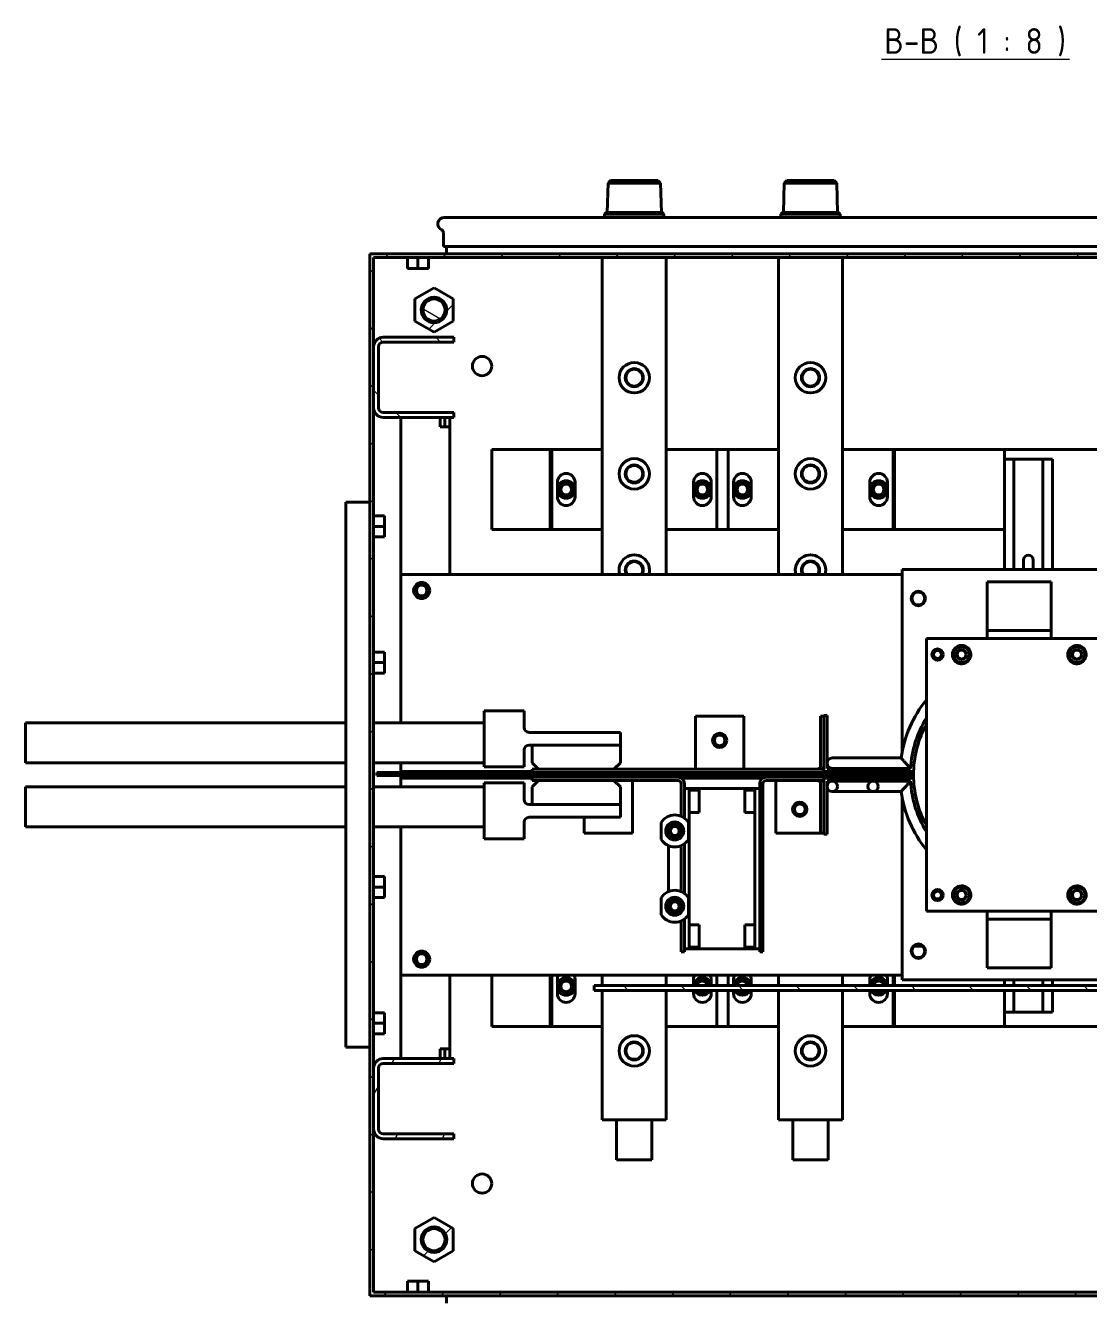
# Model space of a CAD drawing. Header units: inches. Extents: x 6934 to 18973, y 4254 to 7629.
# Drawn here: x 13614 to 14278, y 5897 to 6692 of the extents above; entities that cross this region are included whole.
import ezdxf

# ---------------------------------------------------------------- set-up
doc = ezdxf.new("R2010")
doc.units = ezdxf.units.IN
doc.header["$MEASUREMENT"] = 0
doc.layers.add('POWER SUPPLY CASE INLINER1$0$가시적인 것(ISO)', color=3, linetype='Continuous', lineweight=40, true_color=0x00ff00)
doc.layers.add('POWER SUPPLY CASE INLINER1$0$기호(ISO)', color=5, linetype='Continuous', lineweight=25, true_color=0x0000ff)
doc.layers.add('POWER SUPPLY CASE INLINER1$0$해치(ISO)', color=7, linetype='Continuous', lineweight=18)
doc.styles.add('POWER SUPPLY CASE INLINER1$0$텍스트 스타일466', font='isocp.shx')

# ---------------------------------------------------------------- blocks, each defined once
blk = doc.blocks.new('POWER SUPPLY CASE INLINER1')
at = {"layer": 'POWER SUPPLY CASE INLINER1$0$해치(ISO)'}
h = blk.add_hatch(dxfattribs=at)
h.set_pattern_fill('ANSI31', color=256, scale=203.2, style=0)
h.paths.add_polyline_path([(2020.8, 1645.01), (2820.8, 1645.01), (2820.8, 2295.01), (2020.8, 2295.01)])
h.paths.add_polyline_path([(2818.5, 2292.71), (2818.5, 1647.31), (2023.1, 1647.31), (2023.1, 1749.01), (2023.1, 1787.01), (2023.1, 2199.01), (2023.1, 2237.01), (2023.1, 2292.71)], flags=0)
h = blk.add_hatch(dxfattribs=at)
h.set_pattern_fill('ANSI31', color=256, scale=203.2, style=0)
h.paths.add_polyline_path([(2072.8, 1686.94), (2060.8, 1693.87), (2048.8, 1686.94), (2048.8, 1673.08), (2060.8, 1666.16), (2072.8, 1673.08)])
edge = h.paths.add_edge_path(flags=0)
edge.add_ellipse((2060.8, 1680.01), major_axis=(6.92, 0), ratio=1, start_angle=0, end_angle=360)
h.paths.add_polyline_path([(2780.8, 2273.87), (2768.8, 2266.94), (2768.8, 2253.08), (2780.8, 2246.16), (2792.8, 2253.08), (2792.8, 2266.94)])
edge = h.paths.add_edge_path(flags=0)
edge.add_ellipse((2780.8, 2260.01), major_axis=(6.92, 0), ratio=1, start_angle=0, end_angle=360)
h.paths.add_polyline_path([(2792.8, 1686.94), (2780.8, 1693.87), (2768.8, 1686.94), (2768.8, 1673.08), (2780.8, 1666.16), (2792.8, 1673.08)])
edge = h.paths.add_edge_path(flags=0)
edge.add_ellipse((2780.8, 1680.01), major_axis=(6.92, 0), ratio=1, start_angle=0, end_angle=360)
h.paths.add_polyline_path([(2060.8, 2273.87), (2048.8, 2266.94), (2048.8, 2253.08), (2060.8, 2246.16), (2072.8, 2253.08), (2072.8, 2266.94)])
edge = h.paths.add_edge_path(flags=0)
edge.add_ellipse((2060.8, 2260.01), major_axis=(6.92, 0), ratio=1, start_angle=0, end_angle=360)
h = blk.add_hatch(dxfattribs=at)
h.set_pattern_fill('ANSI31', color=256, scale=203.2, angle=105.0002, style=0)
edge = h.paths.add_edge_path()
edge.add_ellipse((2060.8, 2260.01), major_axis=(8, 0), ratio=1, start_angle=0, end_angle=360)
h = blk.add_hatch(dxfattribs=at)
h.set_pattern_fill('ANSI31', color=256, scale=203.2, angle=90, style=0)
edge = h.paths.add_edge_path()
edge.add_line((2073.1, 2240.01), (2073.1, 2243.01))
edge.add_line((2073.1, 2243.01), (2029.1, 2243.01))
edge.add_ellipse((2029.1, 2237.01), major_axis=(0, 6), ratio=1, start_angle=0, end_angle=90)
edge.add_line((2023.1, 2237.01), (2023.1, 2199.01))
edge.add_ellipse((2029.1, 2199.01), major_axis=(-6, 0), ratio=1, start_angle=0, end_angle=90)
edge.add_line((2029.1, 2193.01), (2073.1, 2193.01))
edge.add_line((2073.1, 2193.01), (2073.1, 2196.01))
edge.add_line((2073.1, 2196.01), (2029.1, 2196.01))
edge.add_ellipse((2029.1, 2199.01), major_axis=(0, -3), ratio=1, start_angle=270, end_angle=360, ccw=False)
edge.add_line((2026.1, 2199.01), (2026.1, 2237.01))
edge.add_ellipse((2029.1, 2237.01), major_axis=(-3, 0), ratio=1, start_angle=270, end_angle=360, ccw=False)
edge.add_line((2029.1, 2240.01), (2073.1, 2240.01))
h = blk.add_hatch(dxfattribs=at)
h.set_pattern_fill('ANSI31', color=256, scale=203.2, angle=90, style=0)
h.paths.add_polyline_path([(2160.8, 1838.51), (2160.8, 1835.51), (2580.8, 1835.51), (2580.8, 1838.51)])
h = blk.add_hatch(dxfattribs=at)
h.set_pattern_fill('ANSI31', color=256, scale=203.2, angle=15, style=0)
edge = h.paths.add_edge_path()
edge.add_line((2073.1, 1790.01), (2073.1, 1793.01))
edge.add_line((2073.1, 1793.01), (2029.1, 1793.01))
edge.add_ellipse((2029.1, 1787.01), major_axis=(0, 6), ratio=1, start_angle=0, end_angle=90)
edge.add_line((2023.1, 1787.01), (2023.1, 1749.01))
edge.add_ellipse((2029.1, 1749.01), major_axis=(-6, 0), ratio=1, start_angle=0, end_angle=90)
edge.add_line((2029.1, 1743.01), (2073.1, 1743.01))
edge.add_line((2073.1, 1743.01), (2073.1, 1746.01))
edge.add_line((2073.1, 1746.01), (2029.1, 1746.01))
edge.add_ellipse((2029.1, 1749.01), major_axis=(0, -3), ratio=1, start_angle=270, end_angle=360, ccw=False)
edge.add_line((2026.1, 1749.01), (2026.1, 1787.01))
edge.add_ellipse((2029.1, 1787.01), major_axis=(-3, 0), ratio=1, start_angle=270, end_angle=360, ccw=False)
edge.add_line((2029.1, 1790.01), (2073.1, 1790.01))
h = blk.add_hatch(dxfattribs=at)
h.set_pattern_fill('ANSI31', color=256, scale=203.2, angle=90, style=0)
edge = h.paths.add_edge_path()
edge.add_ellipse((2060.8, 1680.01), major_axis=(8, 0), ratio=1, start_angle=0, end_angle=360)
at = {"layer": 'POWER SUPPLY CASE INLINER1$0$가시적인 것(ISO)'}
for p, q in [((2169.45, 2339.21), (2168.9, 2320.76)), ((2171, 2340.76), (2169.45, 2339.21)), ((2169.45, 2339.21), (2202.15, 2339.21)), ((2171, 2340.76), (2200.6, 2340.76)), ((2200.6, 2340.76), (2202.15, 2339.21)), ((2202.15, 2339.21), (2202.7, 2320.76)), ((2279.45, 2339.21), (2278.9, 2320.76)), ((2281, 2340.76), (2279.45, 2339.21)), ((2279.45, 2339.21), (2312.15, 2339.21)), ((2281, 2340.76), (2310.6, 2340.76)), ((2310.6, 2340.76), (2312.15, 2339.21)), ((2312.15, 2339.21), (2312.7, 2320.76)), ((2067.15, 2317.71), (2774.45, 2317.71)), ((2168.3, 2320.76), (2167.3, 2319.76)), ((2204.3, 2319.76), (2167.3, 2319.76)), ((2167.3, 2317.71), (2167.3, 2319.76)), ((2168.3, 2320.76), (2203.3, 2320.76)), ((2203.3, 2320.76), (2204.3, 2319.76)), ((2204.3, 2317.71), (2204.3, 2319.76)), ((2278.3, 2320.76), (2277.3, 2319.76)), ((2314.3, 2319.76), (2277.3, 2319.76)), ((2277.3, 2317.71), (2277.3, 2319.76)), ((2278.3, 2320.76), (2313.3, 2320.76)), ((2313.3, 2320.76), (2314.3, 2319.76)), ((2314.3, 2317.71), (2314.3, 2319.76)), ((2066.65, 2308.26), (2066.65, 2299.71)), ((2066.65, 2299.71), (2774.95, 2299.71)), ((2068.5, 2295.01), (2068.5, 2299.71)), ((2820.8, 2295.01), (2020.8, 2295.01)), ((2020.8, 2295.01), (2020.8, 1645.01)), ((2023.1, 1647.31), (2023.1, 2292.71)), ((2023.1, 2292.71), (2818.5, 2292.71)), ((2044.3, 2292.71), (2044.3, 2285.91)), ((2050.8, 2292.71), (2050.8, 2285.91)), ((2057.3, 2292.71), (2057.3, 2285.91)), ((2165.8, 2292.71), (2165.8, 2095.01)), ((2205.8, 2292.71), (2205.8, 2095.01)), ((2275.8, 2292.71), (2275.8, 2095.01)), ((2315.8, 2292.71), (2315.8, 2095.01)), ((2044.3, 2285.91), (2050.8, 2285.91)), ((2050.8, 2285.91), (2057.3, 2285.91)), ((2060.8, 2273.87), (2048.8, 2266.94)), ((2072.8, 2266.94), (2060.8, 2273.87)), ((2048.8, 2266.94), (2048.8, 2253.08)), ((2072.8, 2253.08), (2072.8, 2266.94)), ((2048.8, 2253.08), (2060.8, 2246.16)), ((2060.8, 2246.16), (2072.8, 2253.08)), ((2073.1, 2243.01), (2029.1, 2243.01)), ((2073.1, 2240.01), (2073.1, 2243.01)), ((2023.1, 2237.01), (2023.1, 2199.01)), ((2026.1, 2199.01), (2026.1, 2237.01)), ((2029.1, 2240.01), (2073.1, 2240.01)), ((2073.1, 2196.01), (2029.1, 2196.01)), ((2073.1, 2193.01), (2073.1, 2196.01)), ((2029.1, 2193.01), (2073.1, 2193.01)), ((2040.1, 2193.01), (2040.1, 2187.01)), ((2040.1, 2095.01), (2040.1, 2187.01)), ((2064.6, 2187.01), (2064.6, 2193.01)), ((2064.6, 2187.01), (2070.6, 2187.01)), ((2067.6, 2187.01), (2067.6, 2193.01)), ((2070.6, 2193.01), (2070.6, 2187.01)), ((2070.6, 2187.01), (2070.6, 2095.01)), ((2096.8, 2173.01), (2133.3, 2173.01)), ((2096.8, 2173.01), (2096.8, 2129.01)), ((2133.3, 2123.01), (2133.3, 2173.01)), ((2133.3, 2173.01), (2134.3, 2173.01)), ((2165.8, 2173.01), (2134.3, 2173.01)), ((2134.3, 2173.01), (2134.3, 2123.01)), ((2237.3, 2173.01), (2205.8, 2173.01)), ((2237.3, 2173.01), (2244.3, 2173.01)), ((2237.3, 2123.01), (2237.3, 2173.01)), ((2275.8, 2173.01), (2244.3, 2173.01)), ((2244.3, 2173.01), (2244.3, 2123.01)), ((2347.3, 2173.01), (2315.8, 2173.01)), ((2347.3, 2173.01), (2348.3, 2173.01)), ((2347.3, 2123.01), (2347.3, 2173.01)), ((2348.3, 2173.01), (2416.8, 2173.01)), ((2348.3, 2173.01), (2348.3, 2123.01)), ((2416.8, 2173.01), (2416.8, 2167.01)), ((2608.6, 2173.01), (2416.8, 2173.01)), ((2422.8, 2167.01), (2416.8, 2167.01)), ((2416.8, 2098.01), (2416.8, 2167.01)), ((2440.8, 2167.01), (2422.8, 2167.01)), ((2422.8, 2098.01), (2422.8, 2167.01)), ((2446.8, 2167.01), (2440.8, 2167.01)), ((2440.8, 2098.01), (2440.8, 2167.01)), ((2446.8, 2098.01), (2446.8, 2167.01)), ((2137.8, 2143.51), (2137.8, 2152.51)), ((2148.8, 2152.51), (2148.8, 2143.51)), ((2222.8, 2143.51), (2222.8, 2152.51)), ((2233.8, 2152.51), (2233.8, 2143.51)), ((2247.8, 2143.51), (2247.8, 2152.51)), ((2258.8, 2152.51), (2258.8, 2143.51)), ((2332.8, 2143.51), (2332.8, 2152.51)), ((2343.8, 2152.51), (2343.8, 2143.51)), ((2005.8, 1800.01), (2005.8, 2140.01)), ((2005.8, 2140.01), (2020.8, 2140.01)), ((2023.1, 2131.51), (2029.9, 2131.51)), ((2029.9, 2125.01), (2029.9, 2131.51)), ((2023.1, 2125.01), (2029.9, 2125.01)), ((2029.9, 2118.51), (2029.9, 2125.01)), ((2096.8, 2123.01), (2096.8, 2129.01)), ((2133.3, 2123.01), (2096.8, 2123.01)), ((2134.3, 2123.01), (2133.3, 2123.01)), ((2134.3, 2123.01), (2165.8, 2123.01)), ((2205.8, 2123.01), (2237.3, 2123.01)), ((2244.3, 2123.01), (2237.3, 2123.01)), ((2244.3, 2123.01), (2275.8, 2123.01)), ((2315.8, 2123.01), (2347.3, 2123.01)), ((2348.3, 2123.01), (2347.3, 2123.01)), ((2416.8, 2123.01), (2348.3, 2123.01)), ((2023.1, 2118.51), (2029.9, 2118.51)), ((2428.8, 2098.01), (2428.8, 2104.01)), ((2434.8, 2104.01), (2434.8, 2098.01)), ((2040.1, 2095.01), (2040.1, 2002.51)), ((2353.1, 2095.01), (2040.1, 2095.01)), ((2353.1, 2098.01), (2353.1, 1984.89)), ((2499.1, 2098.01), (2353.1, 2098.01)), ((2406.1, 2075.51), (2406.1, 2090.51)), ((2446.1, 2090.51), (2406.1, 2090.51)), ((2446.1, 2090.51), (2446.1, 2075.51)), ((2406.1, 2060.01), (2406.1, 2075.51)), ((2446.1, 2075.51), (2446.1, 2060.01)), ((2446.1, 2060.01), (2406.1, 2060.01)), ((2406.1, 2060.01), (2406.1, 2055.01)), ((2446.1, 2055.01), (2446.1, 2060.01)), ((2484.1, 2055.01), (2368.1, 2055.01)), ((2368.1, 2055.01), (2368.1, 1885.01)), ((2023.1, 2046.51), (2029.9, 2046.51)), ((2029.9, 2040.01), (2029.9, 2046.51)), ((2384.77, 2042.85), (2385.2, 2043.05)), ((2456.77, 2042.85), (2457.2, 2043.05)), ((2023.1, 2040.01), (2029.9, 2040.01)), ((2029.9, 2033.51), (2029.9, 2040.01)), ((2385.57, 2042.62), (2385, 2042.35)), ((2385.61, 2042.58), (2385.03, 2042.3)), ((2457.57, 2042.62), (2457, 2042.35)), ((2457.61, 2042.58), (2457.03, 2042.3)), ((2023.1, 2033.51), (2029.9, 2033.51)), ((2117.1, 2010.01), (2092.1, 2010.01)), ((2092.1, 2010.01), (2092.1, 1975.01)), ((2117.1, 1999.51), (2117.1, 2010.01)), ((2224.1, 2006.51), (2224.1, 1975.51)), ((2254.1, 2006.51), (2224.1, 2006.51)), ((2254.1, 2006.51), (2254.1, 1975.51)), ((2302.1, 2006.51), (2302.1, 1975.51)), ((2302.1, 2006.51), (2304.1, 2006.51)), ((2304.1, 2007.01), (2304.1, 2006.51)), ((2306.1, 2007.01), (2304.1, 2007.01)), ((2304.1, 1975.51), (2304.1, 2006.51)), ((2306.1, 1974.01), (2306.1, 2007.01)), ((1805.8, 2002.51), (1805.8, 1977.51)), ((1805.8, 2002.51), (2005.8, 2002.51)), ((2023.1, 2002.51), (2092.1, 2002.51)), ((2177.1, 1996.51), (2120.1, 1996.51)), ((2177.1, 1988.51), (2177.1, 1996.51)), ((2120.1, 1988.51), (2122.1, 1988.51)), ((2122.1, 1988.51), (2177.1, 1988.51)), ((2122.1, 1977.51), (2122.1, 1988.51)), ((2177.1, 1988.51), (2177.1, 1977.51)), ((2117.1, 1975.01), (2117.1, 1985.51)), ((2352.35, 1980.51), (2309.35, 1980.51)), ((1805.8, 1977.51), (2005.8, 1977.51)), ((2023.1, 1977.51), (2092.1, 1977.51)), ((2025.13, 1971.51), (2360.13, 1971.51)), ((2025.13, 1971.51), (2025.13, 1969.51)), ((2040.1, 1977.51), (2040.1, 1972.01)), ((2040.1, 1971.51), (2040.1, 1972.01)), ((2040.1, 1972.01), (2122.1, 1972.01)), ((2092.1, 1975.01), (2117.1, 1975.01)), ((2126.1, 1973.51), (2122.1, 1977.51)), ((2122.1, 1973.51), (2304.1, 1973.51)), ((2122.1, 1973.51), (2122.1, 1971.51)), ((2177.1, 1977.51), (2173.1, 1973.51)), ((2224.1, 1975.51), (2224.1, 1973.51)), ((2254.1, 1975.51), (2254.1, 1973.51)), ((2304.1, 1975.51), (2304.1, 1973.51)), ((2304.1, 1973.51), (2304.1, 1971.51)), ((2304.1, 1972.01), (2360.13, 1972.01)), ((2358.22, 1974.01), (2306.1, 1974.01)), ((2360.13, 1969.51), (2360.13, 1971.51)), ((2360.13, 1969.51), (2025.13, 1969.51)), ((2040.1, 1968.01), (2040.1, 1969.51)), ((2122.1, 1968.01), (2040.1, 1968.01)), ((2040.1, 1968.01), (2040.1, 1962.51)), ((2092.1, 1965.01), (2092.1, 1930.01)), ((2117.1, 1965.01), (2092.1, 1965.01)), ((2117.1, 1954.51), (2117.1, 1965.01)), ((2213.1, 1968.51), (2122.1, 1968.51)), ((2122.1, 1966.51), (2122.1, 1968.51)), ((2213.1, 1966.51), (2122.1, 1966.51)), ((2122.1, 1962.51), (2126.1, 1966.51)), ((2173.1, 1966.51), (2177.1, 1962.51)), ((2184.6, 1964.51), (2184.6, 1966.51)), ((2184.6, 1933.51), (2184.6, 1964.51)), ((2266.17, 1968.01), (2215.04, 1968.01)), ((2215.1, 1944.18), (2215.1, 1964.51)), ((2217.1, 1943.01), (2217.1, 1964.51)), ((2264.1, 1964.51), (2264.1, 1859.51)), ((2266.1, 1859.51), (2266.1, 1964.51)), ((2304.1, 1968.51), (2268.1, 1968.51)), ((2268.1, 1966.51), (2304.1, 1966.51)), ((2274.1, 1964.51), (2274.1, 1966.51)), ((2274.1, 1933.51), (2274.1, 1964.51)), ((2302.1, 1933.51), (2302.1, 1964.51)), ((2304.1, 1966.51), (2304.1, 1968.51)), ((2360.13, 1968.01), (2304.1, 1968.01)), ((2304.1, 1966.51), (2304.1, 1964.51)), ((2304.1, 1933.51), (2304.1, 1964.51)), ((2306.1, 1966.01), (2309.35, 1966.01)), ((2306.1, 1962.76), (2306.1, 1966.01)), ((2309.35, 1966.01), (2334.85, 1966.01)), ((2334.85, 1966.01), (2358.22, 1966.01)), ((1805.8, 1962.51), (1805.8, 1937.51)), ((1805.8, 1962.51), (2005.8, 1962.51)), ((2023.1, 1962.51), (2092.1, 1962.51)), ((2122.1, 1951.51), (2122.1, 1962.51)), ((2177.1, 1962.51), (2177.1, 1951.51)), ((2220.1, 1961.51), (2217.1, 1961.51)), ((2261.1, 1961.51), (2220.1, 1961.51)), ((2220.1, 1961.51), (2220.1, 1861.51)), ((2220.1, 1960.51), (2226.3, 1960.51)), ((2226.3, 1960.51), (2226.3, 1946.51)), ((2254.9, 1946.51), (2254.9, 1960.51)), ((2261.1, 1960.51), (2254.9, 1960.51)), ((2261.1, 1961.51), (2261.1, 1861.51)), ((2261.1, 1961.51), (2264.1, 1961.51)), ((2306.1, 1933.01), (2306.1, 1962.76)), ((2334.85, 1959.51), (2309.35, 1959.51)), ((2334.85, 1959.51), (2352.35, 1959.51)), ((2122.1, 1951.51), (2120.1, 1951.51)), ((2177.1, 1951.51), (2122.1, 1951.51)), ((2177.1, 1943.51), (2177.1, 1951.51)), ((2353.1, 1955.14), (2353.1, 1842.01)), ((2117.1, 1930.01), (2117.1, 1940.51)), ((2120.1, 1943.51), (2177.1, 1943.51)), ((2154.6, 1933.51), (2154.6, 1943.51)), ((2202.6, 1940.28), (2202.6, 1929.74)), ((2219.6, 1929.74), (2219.6, 1940.28)), ((2220.1, 1946.51), (2226.3, 1946.51)), ((2261.1, 1946.51), (2254.9, 1946.51)), ((1805.8, 1937.51), (2005.8, 1937.51)), ((2023.1, 1937.51), (2092.1, 1937.51)), ((2040.1, 1937.51), (2040.1, 1845.01)), ((2154.6, 1933.51), (2184.6, 1933.51)), ((2207.1, 1935.01), (2207.1, 1933.58)), ((2215.1, 1935.01), (2215.1, 1936.45)), ((2215.1, 1933.58), (2215.1, 1935.01)), ((2274.1, 1933.51), (2302.1, 1933.51)), ((2302.1, 1933.51), (2304.1, 1933.51)), ((2304.1, 1933.51), (2304.1, 1933.01)), ((2304.1, 1933.01), (2306.1, 1933.01)), ((2092.1, 1930.01), (2117.1, 1930.01)), ((2207.1, 1925.85), (2207.1, 1897.18)), ((2215.1, 1897.18), (2215.1, 1925.85)), ((2217.1, 1896.01), (2217.1, 1927.01)), ((2023.1, 1906.51), (2029.9, 1906.51)), ((2023.1, 1900.01), (2029.9, 1900.01)), ((2029.9, 1900.01), (2029.9, 1906.51)), ((2029.9, 1893.51), (2029.9, 1900.01)), ((2023.1, 1893.51), (2029.9, 1893.51)), ((2202.6, 1893.28), (2202.6, 1882.74)), ((2219.6, 1882.74), (2219.6, 1893.28)), ((2384.77, 1892.85), (2385.2, 1893.05)), ((2385.57, 1892.62), (2385, 1892.35)), ((2385.61, 1892.58), (2385.03, 1892.3)), ((2456.77, 1892.85), (2457.2, 1893.05)), ((2457.57, 1892.62), (2457, 1892.35)), ((2457.61, 1892.58), (2457.03, 1892.3)), ((2207.1, 1889.45), (2207.1, 1888.01)), ((2215.1, 1888.01), (2215.1, 1889.45)), ((2215.1, 1886.58), (2215.1, 1888.01)), ((2368.1, 1885.01), (2484.1, 1885.01)), ((2406.1, 1885.01), (2406.1, 1880.01)), ((2446.1, 1880.01), (2446.1, 1885.01)), ((2215.1, 1859.51), (2215.1, 1878.85)), ((2217.1, 1859.51), (2217.1, 1880.01)), ((2220.1, 1876.51), (2226.3, 1876.51)), ((2226.3, 1876.51), (2226.3, 1862.51)), ((2254.9, 1862.51), (2254.9, 1876.51)), ((2261.1, 1876.51), (2254.9, 1876.51)), ((2406.1, 1864.51), (2406.1, 1880.01)), ((2406.1, 1880.01), (2446.1, 1880.01)), ((2446.1, 1880.01), (2446.1, 1864.51)), ((2220.1, 1861.51), (2217.1, 1861.51)), ((2220.1, 1862.51), (2226.3, 1862.51)), ((2261.1, 1861.51), (2220.1, 1861.51)), ((2261.1, 1862.51), (2254.9, 1862.51)), ((2261.1, 1861.51), (2264.1, 1861.51)), ((2365.75, 1863.01), (2360.46, 1863.01)), ((2406.1, 1849.51), (2406.1, 1864.51)), ((2446.1, 1864.51), (2446.1, 1849.51)), ((2215.1, 1859.51), (2217.1, 1859.51)), ((2266.1, 1859.51), (2264.1, 1859.51)), ((2040.1, 1799.01), (2040.1, 1845.01)), ((2040.1, 1845.01), (2353.1, 1845.01)), ((2070.6, 1845.01), (2070.6, 1799.01)), ((2096.8, 1813.01), (2096.8, 1845.01)), ((2133.3, 1813.01), (2133.3, 1845.01)), ((2134.3, 1845.01), (2134.3, 1813.01)), ((2165.8, 1845.01), (2165.8, 1838.51)), ((2205.8, 1845.01), (2205.8, 1838.51)), ((2237.3, 1838.51), (2237.3, 1845.01)), ((2244.3, 1845.01), (2244.3, 1838.51)), ((2275.8, 1845.01), (2275.8, 1838.51)), ((2315.8, 1845.01), (2315.8, 1838.51)), ((2347.3, 1838.51), (2347.3, 1845.01)), ((2348.3, 1845.01), (2348.3, 1838.51)), ((2406.1, 1849.51), (2446.1, 1849.51)), ((2137.8, 1833.51), (2137.8, 1842.51)), ((2148.8, 1842.51), (2148.8, 1833.51)), ((2160.8, 1838.51), (2160.8, 1835.51)), ((2580.8, 1838.51), (2160.8, 1838.51)), ((2222.8, 1838.51), (2222.8, 1842.51)), ((2233.8, 1842.51), (2233.8, 1838.51)), ((2247.8, 1838.51), (2247.8, 1842.51)), ((2258.8, 1842.51), (2258.8, 1838.51)), ((2332.8, 1838.51), (2332.8, 1842.51)), ((2343.8, 1842.51), (2343.8, 1838.51)), ((2353.1, 1842.01), (2499.1, 1842.01)), ((2416.8, 1838.51), (2416.8, 1842.01)), ((2422.8, 1838.51), (2422.8, 1842.01)), ((2440.8, 1838.51), (2440.8, 1842.01)), ((2446.8, 1838.51), (2446.8, 1842.01)), ((2160.8, 1835.51), (2580.8, 1835.51)), ((2165.8, 1835.51), (2165.8, 1754.76)), ((2205.8, 1835.51), (2205.8, 1754.76)), ((2222.8, 1833.51), (2222.8, 1835.51)), ((2233.8, 1835.51), (2233.8, 1833.51)), ((2237.3, 1813.01), (2237.3, 1835.51)), ((2244.3, 1835.51), (2244.3, 1813.01)), ((2247.8, 1833.51), (2247.8, 1835.51)), ((2258.8, 1835.51), (2258.8, 1833.51)), ((2275.8, 1835.51), (2275.8, 1754.76)), ((2315.8, 1835.51), (2315.8, 1754.76)), ((2332.8, 1833.51), (2332.8, 1835.51)), ((2343.8, 1835.51), (2343.8, 1833.51)), ((2347.3, 1813.01), (2347.3, 1835.51)), ((2348.3, 1835.51), (2348.3, 1813.01)), ((2416.8, 1822.01), (2416.8, 1835.51)), ((2422.8, 1822.01), (2422.8, 1835.51)), ((2440.8, 1822.01), (2440.8, 1835.51)), ((2446.8, 1822.01), (2446.8, 1835.51)), ((2023.1, 1821.51), (2029.9, 1821.51)), ((2029.9, 1815.01), (2029.9, 1821.51)), ((2416.8, 1822.01), (2416.8, 1813.01)), ((2416.8, 1822.01), (2422.8, 1822.01)), ((2422.8, 1822.01), (2440.8, 1822.01)), ((2440.8, 1822.01), (2446.8, 1822.01)), ((2023.1, 1815.01), (2029.9, 1815.01)), ((2029.9, 1808.51), (2029.9, 1815.01)), ((2096.8, 1813.01), (2133.3, 1813.01)), ((2134.3, 1813.01), (2133.3, 1813.01)), ((2134.3, 1813.01), (2165.8, 1813.01)), ((2205.8, 1813.01), (2237.3, 1813.01)), ((2244.3, 1813.01), (2237.3, 1813.01)), ((2244.3, 1813.01), (2275.8, 1813.01)), ((2315.8, 1813.01), (2347.3, 1813.01)), ((2348.3, 1813.01), (2347.3, 1813.01)), ((2348.3, 1813.01), (2416.8, 1813.01)), ((2416.8, 1813.01), (2608.6, 1813.01)), ((2023.1, 1808.51), (2029.9, 1808.51)), ((2005.8, 1800.01), (2020.8, 1800.01)), ((2040.1, 1799.01), (2040.1, 1793.01)), ((2064.6, 1793.01), (2064.6, 1799.01)), ((2070.6, 1799.01), (2064.6, 1799.01)), ((2067.6, 1793.01), (2067.6, 1799.01)), ((2070.6, 1799.01), (2070.6, 1793.01)), ((2073.1, 1793.01), (2029.1, 1793.01)), ((2029.1, 1790.01), (2073.1, 1790.01)), ((2073.1, 1790.01), (2073.1, 1793.01)), ((2023.1, 1787.01), (2023.1, 1749.01)), ((2026.1, 1749.01), (2026.1, 1787.01)), ((2165.8, 1754.76), (2168.8, 1754.76)), ((2202.8, 1754.76), (2168.8, 1754.76)), ((2174.8, 1754.76), (2174.8, 1729.76)), ((2196.8, 1754.76), (2196.8, 1729.76)), ((2202.8, 1754.76), (2205.8, 1754.76)), ((2275.8, 1754.76), (2278.8, 1754.76)), ((2312.8, 1754.76), (2278.8, 1754.76)), ((2284.8, 1754.76), (2284.8, 1729.76)), ((2306.8, 1754.76), (2306.8, 1729.76)), ((2312.8, 1754.76), (2315.8, 1754.76)), ((2073.1, 1746.01), (2029.1, 1746.01)), ((2029.1, 1743.01), (2073.1, 1743.01)), ((2073.1, 1743.01), (2073.1, 1746.01)), ((2174.8, 1729.76), (2196.8, 1729.76)), ((2284.8, 1729.76), (2306.8, 1729.76)), ((2060.8, 1693.87), (2048.8, 1686.94)), ((2072.8, 1686.94), (2060.8, 1693.87)), ((2048.8, 1686.94), (2048.8, 1673.08)), ((2072.8, 1673.08), (2072.8, 1686.94)), ((2048.8, 1673.08), (2060.8, 1666.16)), ((2060.8, 1666.16), (2072.8, 1673.08)), ((2050.8, 1654.11), (2044.3, 1654.11)), ((2044.3, 1647.31), (2044.3, 1654.11)), ((2057.3, 1654.11), (2050.8, 1654.11)), ((2050.8, 1647.31), (2050.8, 1654.11)), ((2057.3, 1647.31), (2057.3, 1654.11)), ((2818.5, 1647.31), (2023.1, 1647.31)), ((2020.8, 1645.01), (2820.8, 1645.01)), ((2068.5, 1645.01), (2068.5, 1640.31))]:
    blk.add_line(p, q, dxfattribs=at)
for centre, radius in [((2060.8, 2260.01), 8), ((2060.8, 2260.01), 6.92), ((2090.8, 2225.01), 6), ((2185.8, 2217.76), 9.5), ((2295.8, 2217.76), 9.5), ((2185.8, 2217.76), 5.64), ((2185.8, 2217.76), 5.29), ((2185.8, 2217.76), 5.25), ((2295.8, 2217.76), 5.64), ((2295.8, 2217.76), 5.29), ((2295.8, 2217.76), 5.25), ((2185.8, 2157.76), 9.5), ((2185.8, 2157.76), 5.64), ((2185.8, 2157.76), 5.29), ((2185.8, 2157.76), 5.25), ((2295.8, 2157.76), 9.5), ((2295.8, 2157.76), 5.64), ((2295.8, 2157.76), 5.29), ((2295.8, 2157.76), 5.25), ((2143.3, 2148.01), 5.5), ((2143.3, 2148.01), 4.5), ((2143.3, 2148.01), 3.32), ((2228.3, 2148.01), 5.5), ((2228.3, 2148.01), 4.5), ((2228.3, 2148.01), 3.32), ((2253.3, 2148.01), 5.5), ((2253.3, 2148.01), 4.5), ((2253.3, 2148.01), 3.32), ((2338.3, 2148.01), 5.5), ((2338.3, 2148.01), 4.5), ((2338.3, 2148.01), 3.32), ((2053.1, 2085.01), 5), ((2053.1, 2085.01), 4.5), ((2053.1, 2085.01), 3.32), ((2363.1, 2080.01), 4.5), ((2363.1, 2080.01), 4), ((2375.1, 2045.01), 3.5), ((2375.1, 2045.01), 2.46), ((2390.1, 2045.01), 3.15), ((2390.1, 2045.01), 3), ((2390.1, 2045.01), 2.75), ((2462.1, 2045.01), 3.15), ((2462.1, 2045.01), 3), ((2462.1, 2045.01), 2.75), ((2239.1, 1991.51), 4.5), ((2239.1, 1991.51), 3.32), ((2309.35, 1962.76), 3.25), ((2334.85, 1962.76), 3.25), ((2289.1, 1948.51), 4.5), ((2289.1, 1948.51), 3.32), ((2211.1, 1935.01), 5.64), ((2211.1, 1935.01), 5.29), ((2211.1, 1935.01), 5.25), ((2211.1, 1935.01), 4.25), ((2211.1, 1935.01), 4), ((2211.1, 1935.01), 2.8), ((2211.1, 1888.01), 5.64), ((2211.1, 1888.01), 5.29), ((2211.1, 1888.01), 5.25), ((2211.1, 1888.01), 4.25), ((2211.1, 1888.01), 4), ((2375.1, 1895.01), 3.5), ((2375.1, 1895.01), 2.46), ((2390.1, 1895.01), 3.15), ((2390.1, 1895.01), 3), ((2390.1, 1895.01), 2.75), ((2462.1, 1895.01), 3.15), ((2462.1, 1895.01), 3), ((2462.1, 1895.01), 2.75), ((2211.1, 1888.01), 2.8), ((2053.1, 1855.01), 5), ((2363.1, 1860.01), 4.5), ((2363.1, 1860.01), 4), ((2053.1, 1855.01), 4.5), ((2053.1, 1855.01), 3.32), ((2143.3, 1838.01), 5.5), ((2143.3, 1838.01), 4.5), ((2143.3, 1838.01), 3.32), ((2185.8, 1797.76), 9.5), ((2295.8, 1797.76), 9.5), ((2185.8, 1797.76), 5.64), ((2185.8, 1797.76), 5.29), ((2185.8, 1797.76), 5.25), ((2295.8, 1797.76), 5.64), ((2295.8, 1797.76), 5.29), ((2295.8, 1797.76), 5.25), ((2090.8, 1715.01), 6), ((2060.8, 1680.01), 8), ((2060.8, 1680.01), 6.92)]:
    blk.add_circle(centre, radius, dxfattribs=at)
for centre, radius, start, end in [((2067.15, 2313.71), 4, 90, 245.37568), ((2064.65, 2308.26), 2, 0, 65.37568), ((2029.1, 2237.01), 6, 90, 180), ((2029.1, 2237.01), 3, 90, 180), ((2029.1, 2199.01), 6, 180, 270), ((2029.1, 2199.01), 3, 180, 270), ((2143.3, 2152.51), 5.5, 0, 180), ((2228.3, 2152.51), 5.5, 0, 180), ((2253.3, 2152.51), 5.5, 0, 180), ((2338.3, 2152.51), 5.5, 0, 180), ((2143.3, 2143.51), 5.5, 180, 0), ((2228.3, 2143.51), 5.5, 180, 0), ((2253.3, 2143.51), 5.5, 180, 0), ((2338.3, 2143.51), 5.5, 180, 0), ((2185.8, 2097.76), 9.5, 343.17355, 196.82645), ((2295.8, 2097.76), 9.5, 343.17355, 196.82645), ((2431.8, 2104.01), 3, 0, 180), ((2185.8, 2097.76), 5.64, 330.80784, 209.19216), ((2185.8, 2097.76), 5.29, 328.70752, 211.29248), ((2185.8, 2097.76), 5.25, 328.41186, 211.58814), ((2295.8, 2097.76), 5.64, 330.80784, 209.19216), ((2295.8, 2097.76), 5.29, 328.70752, 211.29248), ((2295.8, 2097.76), 5.25, 328.41186, 211.58814), ((2390.1, 2045.01), 5.75, 208.09883, 202.11743), ((2462.1, 2045.01), 5.75, 208.09883, 202.11743), ((2390.1, 2045.01), 5.53, 185.7999, 195.17777), ((2390.1, 2045.01), 5.75, 202.11743, 207.5597), ((2390.1, 2045.01), 5, 160.48883, 220.48883), ((2390.1, 2045.01), 5, 100.48883, 160.48883), ((2390.1, 2045.01), 5.53, 125.7999, 135.17777), ((2390.1, 2045.01), 5, 40.48883, 100.48883), ((2390.1, 2045.01), 5, 280.48883, 340.48883), ((2390.1, 2045.01), 5.53, 65.7999, 75.17777), ((2390.1, 2045.01), 5, 340.48883, 40.48883), ((2390.1, 2045.01), 5.53, 5.7999, 15.17777), ((2462.1, 2045.01), 5.53, 185.7999, 195.17777), ((2462.1, 2045.01), 5.75, 202.11743, 207.5597), ((2462.1, 2045.01), 5, 160.48883, 220.48883), ((2462.1, 2045.01), 5, 100.48883, 160.48883), ((2462.1, 2045.01), 5.53, 125.7999, 135.17777), ((2462.1, 2045.01), 5, 40.48883, 100.48883), ((2462.1, 2045.01), 5, 280.48883, 340.48883), ((2462.1, 2045.01), 5.53, 65.7999, 75.17777), ((2462.1, 2045.01), 5, 340.48883, 40.48883), ((2462.1, 2045.01), 5.53, 5.7999, 15.17777), ((2390.1, 2045.01), 5, 220.48883, 280.48883), ((2390.1, 2045.01), 5.53, 245.7999, 255.17777), ((2390.1, 2045.01), 5.53, 305.7999, 315.17777), ((2462.1, 2045.01), 5, 220.48883, 280.48883), ((2462.1, 2045.01), 5.53, 245.7999, 255.17777), ((2462.1, 2045.01), 5.53, 305.7999, 315.17777), ((2426.1, 1970.01), 74.5, 141.12559, 171.89778), ((2426.1, 1970.01), 68, 148.53302, 176.62771), ((2120.1, 1999.51), 3, 180, 270), ((2426.1, 1970.01), 66, 151.49649, 178.2635), ((2120.1, 1985.51), 3, 90, 180), ((2309.35, 1977.26), 3.25, 90, 180), ((2300.1, 1975.51), 2, 270, 0), ((2300.1, 1975.51), 4, 330, 0), ((2309.35, 1977.26), 3.25, 180, 270), ((2358.1, 1970.01), 2, 48.59038, 90), ((2213.1, 1964.51), 4, 0, 90), ((2213.1, 1964.51), 2, 0, 90), ((2268.1, 1964.51), 4, 90, 180), ((2268.1, 1964.51), 2, 90, 180), ((2300.1, 1964.51), 2, 0, 90), ((2300.1, 1964.51), 4, 0, 30), ((2358.1, 1970.01), 2, 270, 345.52249), ((2426.1, 1970.01), 68, 183.37229, 211.46698), ((2426.1, 1970.01), 66, 181.7365, 208.50351), ((2426.1, 1970.01), 74.5, 188.10222, 218.87441), ((2120.1, 1954.51), 3, 180, 270), ((2120.1, 1940.51), 3, 90, 180), ((2211.1, 1935.01), 10, 31.78833, 148.21167), ((2211.1, 1935.01), 10, 211.78833, 328.21167), ((2390.1, 1895.01), 5.75, 208.09883, 202.11743), ((2390.1, 1895.01), 5, 100.48883, 160.48883), ((2390.1, 1895.01), 5, 40.48883, 100.48883), ((2390.1, 1895.01), 5.53, 65.7999, 75.17777), ((2462.1, 1895.01), 5.75, 208.09883, 202.11743), ((2462.1, 1895.01), 5, 100.48883, 160.48883), ((2462.1, 1895.01), 5, 40.48883, 100.48883), ((2462.1, 1895.01), 5.53, 65.7999, 75.17777), ((2211.1, 1888.01), 10, 31.78833, 148.21167), ((2390.1, 1895.01), 5.53, 185.7999, 195.17777), ((2390.1, 1895.01), 5.75, 202.11743, 207.5597), ((2390.1, 1895.01), 5, 160.48883, 220.48883), ((2390.1, 1895.01), 5.53, 125.7999, 135.17777), ((2390.1, 1895.01), 5, 220.48883, 280.48883), ((2390.1, 1895.01), 5, 280.48883, 340.48883), ((2390.1, 1895.01), 5, 340.48883, 40.48883), ((2390.1, 1895.01), 5.53, 5.7999, 15.17777), ((2462.1, 1895.01), 5.53, 185.7999, 195.17777), ((2462.1, 1895.01), 5.75, 202.11743, 207.5597), ((2462.1, 1895.01), 5, 160.48883, 220.48883), ((2462.1, 1895.01), 5.53, 125.7999, 135.17777), ((2462.1, 1895.01), 5, 220.48883, 280.48883), ((2462.1, 1895.01), 5, 280.48883, 340.48883), ((2462.1, 1895.01), 5, 340.48883, 40.48883), ((2462.1, 1895.01), 5.53, 5.7999, 15.17777), ((2390.1, 1895.01), 5.53, 245.7999, 255.17777), ((2390.1, 1895.01), 5.53, 305.7999, 315.17777), ((2462.1, 1895.01), 5.53, 245.7999, 255.17777), ((2462.1, 1895.01), 5.53, 305.7999, 315.17777), ((2211.1, 1888.01), 10, 211.78833, 328.21167), ((2143.3, 1842.51), 5.5, 152.96431, 180), ((2143.3, 1842.51), 5.5, 0, 27.03569), ((2228.3, 1842.51), 5.5, 152.96431, 180), ((2228.3, 1842.51), 5.5, 0, 27.03569), ((2253.3, 1842.51), 5.5, 152.96431, 180), ((2253.3, 1842.51), 5.5, 0, 27.03569), ((2338.3, 1842.51), 5.5, 152.96431, 180), ((2338.3, 1842.51), 5.5, 0, 27.03569), ((2228.3, 1838.01), 5.5, 5.21591, 174.78409), ((2228.3, 1838.01), 4.5, 6.37937, 173.62063), ((2228.3, 1838.01), 3.32, 8.65265, 171.34735), ((2253.3, 1838.01), 5.5, 5.21591, 174.78409), ((2253.3, 1838.01), 4.5, 6.37937, 173.62063), ((2253.3, 1838.01), 3.32, 8.65265, 171.34735), ((2338.3, 1838.01), 5.5, 5.21591, 174.78409), ((2338.3, 1838.01), 4.5, 6.37937, 173.62063), ((2338.3, 1838.01), 3.32, 8.65265, 171.34735), ((2143.3, 1833.51), 5.5, 180, 0), ((2228.3, 1833.51), 5.5, 180, 0), ((2228.3, 1838.01), 5.5, 207.03569, 332.96431), ((2228.3, 1838.01), 4.5, 213.74899, 326.25101), ((2228.3, 1838.01), 3.32, 228.78297, 311.21703), ((2253.3, 1833.51), 5.5, 180, 0), ((2253.3, 1838.01), 5.5, 207.03569, 332.96431), ((2253.3, 1838.01), 4.5, 213.74899, 326.25101), ((2253.3, 1838.01), 3.32, 228.78297, 311.21703), ((2338.3, 1833.51), 5.5, 180, 0), ((2338.3, 1838.01), 5.5, 207.03569, 332.96431), ((2338.3, 1838.01), 4.5, 213.74899, 326.25101), ((2338.3, 1838.01), 3.32, 228.78297, 311.21703), ((2029.1, 1787.01), 6, 90, 180), ((2029.1, 1787.01), 3, 90, 180), ((2029.1, 1749.01), 6, 180, 270), ((2029.1, 1749.01), 3, 180, 270)]:
    blk.add_arc(centre, radius, start, end, dxfattribs=at)
for points, weights in [([(2384.6, 2044.45), (2385.01, 2045.62), (2385.39, 2046.68)], [1.01056542855, 1.03161221876, 1]), ([(2386.3, 2041.77), (2385.57, 2042.62), (2384.76, 2043.56)], [1, 1.03161221876, 1.01056542855]), ([(2385.39, 2046.68), (2385.76, 2047.74), (2386.18, 2048.91)], [1, 1.03161221876, 1.01056542855]), ([(2386.87, 2049.5), (2388.09, 2049.72), (2389.19, 2049.93)], [1.01056542855, 1.03161221876, 1]), ([(2389.19, 2049.93), (2390.3, 2050.13), (2391.52, 2050.36)], [1, 1.03161221876, 1.01056542855]), ([(2392.37, 2050.06), (2393.18, 2049.11), (2393.9, 2048.26)], [1.01056542855, 1.03161221876, 1]), ([(2393.9, 2048.26), (2394.63, 2047.41), (2395.44, 2046.46)], [1, 1.03161221876, 1.01056542855]), ([(2394.81, 2043.34), (2394.44, 2042.28), (2394.02, 2041.11)], [1, 1.03161221876, 1.01056542855]), ([(2395.6, 2045.57), (2395.19, 2044.4), (2394.81, 2043.34)], [1.01056542855, 1.03161221876, 1]), ([(2456.6, 2044.45), (2457.01, 2045.62), (2457.39, 2046.68)], [1.01056542855, 1.03161221876, 1]), ([(2458.3, 2041.77), (2457.57, 2042.62), (2456.76, 2043.56)], [1, 1.03161221876, 1.01056542855]), ([(2457.39, 2046.68), (2457.76, 2047.74), (2458.18, 2048.91)], [1, 1.03161221876, 1.01056542855]), ([(2458.87, 2049.5), (2460.09, 2049.72), (2461.19, 2049.93)], [1.01056542855, 1.03161221876, 1]), ([(2461.19, 2049.93), (2462.3, 2050.13), (2463.52, 2050.36)], [1, 1.03161221876, 1.01056542855]), ([(2464.37, 2050.06), (2465.18, 2049.11), (2465.9, 2048.26)], [1.01056542855, 1.03161221876, 1]), ([(2465.9, 2048.26), (2466.63, 2047.41), (2467.44, 2046.46)], [1, 1.03161221876, 1.01056542855]), ([(2466.81, 2043.34), (2466.44, 2042.28), (2466.02, 2041.11)], [1, 1.03161221876, 1.01056542855]), ([(2467.6, 2045.57), (2467.19, 2044.4), (2466.81, 2043.34)], [1.01056542855, 1.03161221876, 1]), ([(2387.83, 2039.97), (2387.03, 2040.91), (2386.3, 2041.77)], [1.01056542855, 1.03161221876, 1]), ([(2391.01, 2040.1), (2389.91, 2039.89), (2388.69, 2039.67)], [1, 1.03161221876, 1.01056542855]), ([(2393.34, 2040.53), (2392.12, 2040.3), (2391.01, 2040.1)], [1.01056542855, 1.03161221876, 1]), ([(2459.83, 2039.97), (2459.03, 2040.91), (2458.3, 2041.77)], [1.01056542855, 1.03161221876, 1]), ([(2463.01, 2040.1), (2461.91, 2039.89), (2460.69, 2039.67)], [1, 1.03161221876, 1.01056542855]), ([(2465.34, 2040.53), (2464.12, 2040.3), (2463.01, 2040.1)], [1.01056542855, 1.03161221876, 1]), ([(2386.87, 1899.5), (2388.09, 1899.72), (2389.19, 1899.93)], [1.01056542855, 1.03161221876, 1]), ([(2389.19, 1899.93), (2390.3, 1900.13), (2391.52, 1900.36)], [1, 1.03161221876, 1.01056542855]), ([(2392.37, 1900.06), (2393.18, 1899.11), (2393.9, 1898.26)], [1.01056542855, 1.03161221876, 1]), ([(2458.87, 1899.5), (2460.09, 1899.72), (2461.19, 1899.93)], [1.01056542855, 1.03161221876, 1]), ([(2461.19, 1899.93), (2462.3, 1900.13), (2463.52, 1900.36)], [1, 1.03161221876, 1.01056542855]), ([(2464.37, 1900.06), (2465.18, 1899.11), (2465.9, 1898.26)], [1.01056542855, 1.03161221876, 1]), ([(2384.6, 1894.45), (2385.01, 1895.62), (2385.39, 1896.68)], [1.01056542855, 1.03161221876, 1]), ([(2386.3, 1891.77), (2385.57, 1892.62), (2384.76, 1893.56)], [1, 1.03161221876, 1.01056542855]), ([(2385.39, 1896.68), (2385.76, 1897.74), (2386.18, 1898.91)], [1, 1.03161221876, 1.01056542855]), ([(2387.83, 1889.97), (2387.03, 1890.91), (2386.3, 1891.77)], [1.01056542855, 1.03161221876, 1]), ([(2393.9, 1898.26), (2394.63, 1897.41), (2395.44, 1896.46)], [1, 1.03161221876, 1.01056542855]), ([(2394.81, 1893.34), (2394.44, 1892.28), (2394.02, 1891.11)], [1, 1.03161221876, 1.01056542855]), ([(2395.6, 1895.57), (2395.19, 1894.4), (2394.81, 1893.34)], [1.01056542855, 1.03161221876, 1]), ([(2456.6, 1894.45), (2457.01, 1895.62), (2457.39, 1896.68)], [1.01056542855, 1.03161221876, 1]), ([(2458.3, 1891.77), (2457.57, 1892.62), (2456.76, 1893.56)], [1, 1.03161221876, 1.01056542855]), ([(2457.39, 1896.68), (2457.76, 1897.74), (2458.18, 1898.91)], [1, 1.03161221876, 1.01056542855]), ([(2459.83, 1889.97), (2459.03, 1890.91), (2458.3, 1891.77)], [1.01056542855, 1.03161221876, 1]), ([(2465.9, 1898.26), (2466.63, 1897.41), (2467.44, 1896.46)], [1, 1.03161221876, 1.01056542855]), ([(2466.81, 1893.34), (2466.44, 1892.28), (2466.02, 1891.11)], [1, 1.03161221876, 1.01056542855]), ([(2467.6, 1895.57), (2467.19, 1894.4), (2466.81, 1893.34)], [1.01056542855, 1.03161221876, 1]), ([(2391.01, 1890.1), (2389.91, 1889.89), (2388.69, 1889.67)], [1, 1.03161221876, 1.01056542855]), ([(2393.34, 1890.53), (2392.12, 1890.3), (2391.01, 1890.1)], [1.01056542855, 1.03161221876, 1]), ([(2463.01, 1890.1), (2461.91, 1889.89), (2460.69, 1889.67)], [1, 1.03161221876, 1.01056542855]), ([(2465.34, 1890.53), (2464.12, 1890.3), (2463.01, 1890.1)], [1.01056542855, 1.03161221876, 1])]:
    blk.add_rational_spline(points, weights, degree=2, dxfattribs=at)
for points, knots in [([(2352.35, 1980.51), (2352.35, 1980.51), (2352.36, 1980.5), (2352.44, 1980.41), (2352.51, 1980.32), (2352.74, 1980.06), (2352.89, 1979.88), (2353.3, 1979.42), (2353.56, 1979.12), (2354.27, 1978.32), (2354.74, 1977.79), (2355.22, 1977.27), (2355.22, 1977.27), (2355.22, 1977.26)], [-0.6013581, -0.6013581, -0.6013581, -0.6013581, -0.5425993, -0.5425993, -0.4523459, -0.4523459, -0.3474123, -0.3474123, -0.2108768, -0.2108768, 0, 0, 0.0011233, 0.0011233, 0.0011233, 0.0011233]), ([(2358.22, 1974.01), (2358.21, 1974.02), (2358.21, 1974.02), (2358.15, 1974.09), (2358.09, 1974.15), (2357.87, 1974.38), (2357.68, 1974.59), (2357.18, 1975.12), (2356.89, 1975.44), (2356.16, 1976.23), (2355.69, 1976.75), (2355.23, 1977.26), (2355.22, 1977.26), (2355.22, 1977.26)], [-0.6291743, -0.6291743, -0.6291743, -0.6291743, -0.5741672, -0.5741672, -0.4895014, -0.4895014, -0.3490507, -0.3490507, -0.2056719, -0.2056719, 0, 0, 0.0011231, 0.0011231, 0.0011231, 0.0011231]), ([(2358.22, 1966.01), (2358.21, 1966.01), (2358.21, 1966), (2358.15, 1965.93), (2358.08, 1965.87), (2357.89, 1965.66), (2357.74, 1965.51), (2357.36, 1965.1), (2357.11, 1964.82), (2356.59, 1964.26), (2356.32, 1963.97), (2355.77, 1963.37), (2355.5, 1963.07), (2355.23, 1962.77), (2355.22, 1962.77), (2355.22, 1962.76)], [0.6063401, 0.6063401, 0.6063401, 0.6063401, 0.6570703, 0.6570703, 0.7354905, 0.7354905, 0.8344985, 0.8344985, 0.9664843, 0.9664843, 1.090926, 1.090926, 1.2126801, 1.2126801, 1.2137989, 1.2137989, 1.2137989, 1.2137989]), ([(2352.35, 1959.51), (2352.35, 1959.52), (2352.36, 1959.53), (2352.44, 1959.62), (2352.52, 1959.72), (2352.76, 1959.99), (2352.92, 1960.17), (2353.34, 1960.65), (2353.61, 1960.96), (2354.31, 1961.75), (2354.76, 1962.25), (2355.22, 1962.76), (2355.22, 1962.76), (2355.22, 1962.76)], [0.6012713, 0.6012713, 0.6012713, 0.6012713, 0.661809, 0.661809, 0.7551759, 0.7551759, 0.8616485, 0.8616485, 1.0005745, 1.0005745, 1.2025426, 1.2025426, 1.2036615, 1.2036615, 1.2036615, 1.2036615])]:
    blk.add_open_spline(points, degree=3, knots=knots, dxfattribs=at)
for points in [[(2360.12, 1971.51), (2360.13, 1971.68), (2360.13, 1971.85), (2360.14, 1972.01)], [(2360.14, 1968.01), (2360.12, 1968.51), (2360.11, 1969.01), (2360.11, 1969.51)]]:
    blk.add_open_spline(points, degree=3, dxfattribs=at)
at = {"layer": 'POWER SUPPLY CASE INLINER1$0$기호(ISO)', "color": 7, "lineweight": 18}
blk.add_line((2340.14, 2416.48), (2457.5, 2416.48), dxfattribs=at)
at = {"layer": 'POWER SUPPLY CASE INLINER1$0$기호(ISO)', "color": 7, "insert": (2341.8, 2418.25), "char_height": 16, "attachment_point": 7, "style": 'POWER SUPPLY CASE INLINER1$0$텍스트 스타일466'}
blk.add_mtext('B-B ( 1 : 8 )', dxfattribs=at)

msp = doc.modelspace()

# ---------------------------------------------------------------- block references
msp.add_blockref('POWER SUPPLY CASE INLINER1', (11808.399, 4254.001))

doc.saveas('drawing.dxf')
